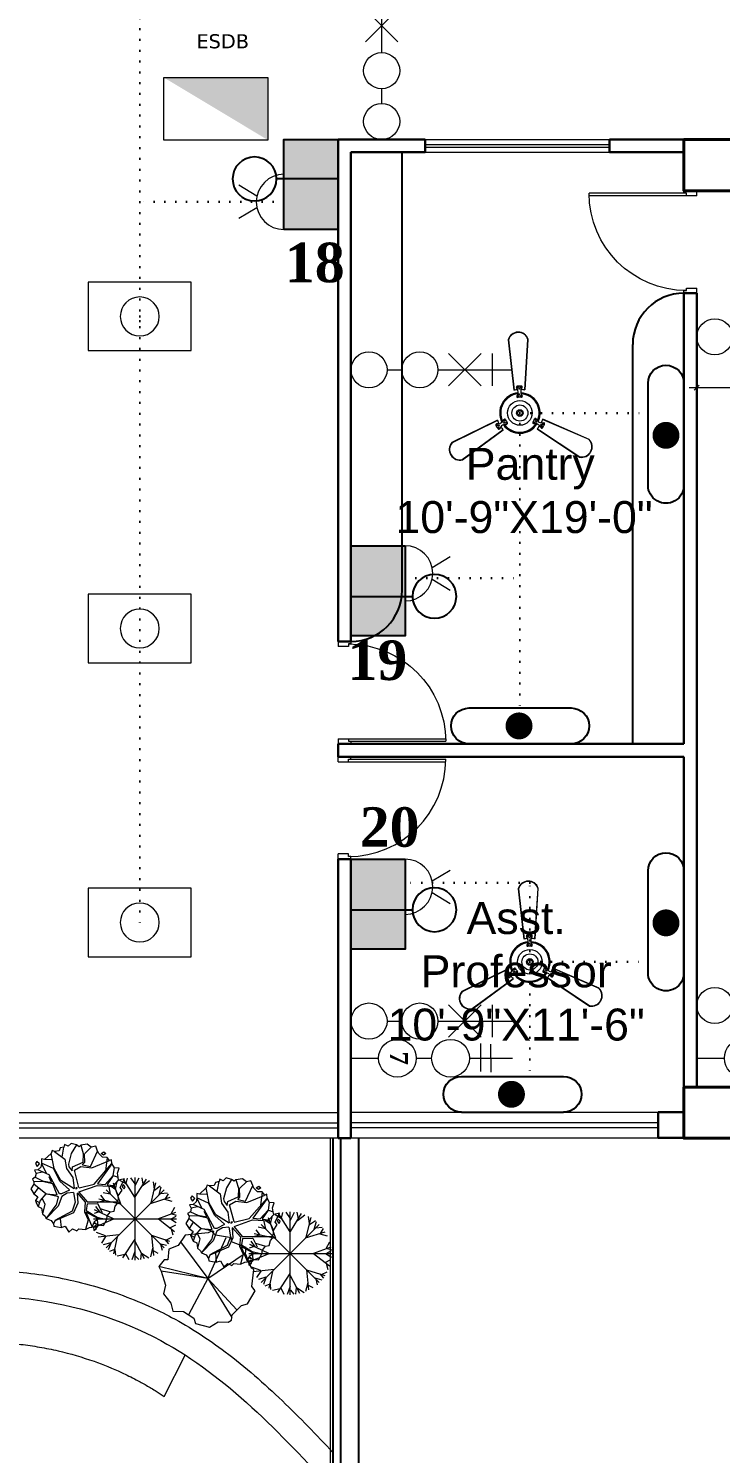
# Model space of a CAD drawing. Header units: inches. Extents: x -12 to 20935469, y -1604 to 24729220.
# Drawn here: x 20825309 to 20825579, y 24656015 to 24656572 of the extents above; entities that cross this region are included whole.
import ezdxf

# ---------------------------------------------------------------- set-up
doc = ezdxf.new("R2010")
doc.units = ezdxf.units.IN
doc.header["$LTSCALE"] = 0.03
doc.header["$MEASUREMENT"] = 0
doc.header["$PDMODE"] = 32
doc.header["$PDSIZE"] = 15
doc.linetypes.add('ACAD_ISO02W100', pattern=[15, 12, -3])
doc.linetypes.add('DOT', pattern=[0.25, 0, -0.25])
for name, color, linetype, lineweight in [('0-elect.fixture-3 fan', 200, 'Continuous', 20), ('2', 7, 'Continuous', 9), ('CL BOX', 90, 'ACAD_ISO02W100', 0), ('column', 1, 'Continuous', 40), ('Dimiention', 75, 'Continuous', 18), ('Door', 7, 'Continuous', 18), ('E-CF', 4, 'Continuous', 30), ('ILLUSTR-TREE', 74, 'Continuous', 0), ('line', 7, 'Continuous', 9), ('Main Wall', 7, 'Continuous', 30), ('TU TEXT', 251, 'Continuous', 13), ('wind.', 150, 'Continuous', 20)]:
    doc.layers.add(name, color=color, linetype=linetype, lineweight=lineweight)
for name, color, linetype in [('AC TEXT', 151, 'DOT'), ('DIM TEXT 2025', 7, 'Continuous'), ('H', 154, 'Continuous'), ('SB TEXT', 215, 'DOT'), ('TEXT', 7, 'Continuous'), ('w', 188, 'DOT')]:
    doc.layers.add(name, color=color, linetype=linetype)
doc.styles.add('2', font='swisscl.ttf')
doc.styles.add('ATTR', font='romans.shx', dxfattribs={"width": 0.8, "height": 0.7})
doc.styles.get("Standard").update_dxf_attribs({"font": 'timesbd.ttf'})
doc.dimstyles.new('Standard 8', dxfattribs={"dimtxt": 7, "dimasz": 2, "dimexe": 2, "dimexo": 2, "dimgap": 2, "dimtad": 0, "dimdec": 0, "dimzin": 3, "dimdsep": 46, "dimlunit": 4, "dimtxsty": 'Standard', "dimblk": 'OBLIQUE', "dimcen": 3, "dimdle": 3, "dimclrd": 256, "dimclre": 256, "dimclrt": 256, "dimadec": 0, "dimazin": 0, "dimtfac": 1, "dimtdec": 0, "dimtix": 1, "dimtofl": 0, "dimtmove": 0, "dimatfit": 0, "dimldrblk": 'OBLIQUE', "dimfxl": 1, "dimtolj": 1, "dimtzin": 0, "dimlwd": -1, "dimlwe": -1, "dimarcsym": 0})

# ---------------------------------------------------------------- blocks, each defined once
blk = doc.blocks.new('$D40')
at = {"layer": 'Door'}
for p, q in [((1, 4), (1, 42)), ((2, 0), (2, 41.99)), ((1, 5), (0, 5)), ((2, 0), (0, 0)), ((2, 4), (1, 4)), ((39, 4), (38, 4)), ((38, 4), (38, 0)), ((40, 0), (38, 0)), ((40, 5), (38.99, 5)), ((39, 5), (39, 4))]:
    blk.add_line(p, q, dxfattribs=at)
blk.add_arc((1, 4), 38, 0, 90, dxfattribs=at)
blk = doc.blocks.new('TREE_009')
at = {"layer": 'ILLUSTR-TREE'}
for p, q in [((-12174.2, 13910.3), (-12175.7, 13905.2)), ((-12166.7, 13906.7), (-12174.2, 13910.3)), ((-12160.5, 13912.9), (-12166.7, 13906.7)), ((-12149.3, 13909.5), (-12160.5, 13912.9)), ((-12149.3, 13909.5), (-12160.3, 13891.8)), ((-12144, 13905.9), (-12149.3, 13909.5)), ((-12140.5, 13908.8), (-12144, 13905.9)), ((-12126.8, 13911.1), (-12140.5, 13908.8)), ((-12140.5, 13908.8), (-12134.4, 13889)), ((-12118.3, 13904.7), (-12126.8, 13911.1)), ((-12108.9, 13906.7), (-12118.3, 13904.7)), ((-12105.2, 13896.8), (-12108.9, 13906.7)), ((-12222.4, 13880.3), (-12222.4, 13870.7)), ((-12216.4, 13879.1), (-12222.4, 13880.3)), ((-12202.6, 13891.8), (-12216.4, 13879.1)), ((-12199.9, 13878.4), (-12216.4, 13879.1)), ((-12200.4, 13897.9), (-12202.6, 13891.8)), ((-12196, 13860.1), (-12202.6, 13891.8)), ((-12195.5, 13896.1), (-12200.4, 13897.9)), ((-12185.9, 13897), (-12195.5, 13896.1)), ((-12195.5, 13896.1), (-12173.5, 13879.8)), ((-12183.2, 13903.2), (-12185.9, 13897)), ((-12175.7, 13905.2), (-12183.2, 13903.2)), ((-12179.5, 13884.1), (-12175.7, 13905.2)), ((-12173.5, 13879.8), (-12170.2, 13860.1)), ((-12160.3, 13891.8), (-12166.3, 13869.3)), ((-12135, 13873.5), (-12134.4, 13890.4)), ((-12133.3, 13891.1), (-12132.7, 13872.8)), ((-12132.1, 13891.3), (-12118.3, 13904.7)), ((-12120.1, 13864.3), (-12105.2, 13896.8)), ((-12117.3, 13861.5), (-12079.9, 13877)), ((-12102.7, 13891.7), (-12105.2, 13896.8)), ((-12095.1, 13883.8), (-12102.7, 13891.7)), ((-12097.9, 13891.8), (-12092.4, 13895.4)), ((-12093, 13888.3), (-12097.9, 13891.8)), ((-12085.4, 13883.4), (-12095.1, 13883.8)), ((-12088, 13891.8), (-12093, 13888.3)), ((-12092.4, 13895.4), (-12088, 13891.8)), ((-12085.4, 13883.4), (-12088.7, 13855.2)), ((-12079.9, 13877), (-12085.4, 13883.4)), ((-12075.9, 13878.5), (-12079.9, 13877)), ((-12075, 13870.7), (-12075.9, 13878.5)), ((-12230.1, 13857.3), (-12237.5, 13856.5)), ((-12237.5, 13856.5), (-12234, 13849.5)), ((-12234, 13849.5), (-12235.6, 13841.8)), ((-12232, 13875), (-12235.4, 13870.6)), ((-12235.4, 13870.6), (-12231.3, 13864.4)), ((-12220.8, 13852.3), (-12234, 13849.5)), ((-12226.5, 13869.7), (-12232, 13875)), ((-12231.3, 13864.4), (-12226.5, 13869.7)), ((-12223.7, 13862.7), (-12230.1, 13857.3)), ((-12206.5, 13846.7), (-12230.1, 13857.3)), ((-12222.4, 13870.7), (-12223.7, 13862.7)), ((-12197.7, 13860.1), (-12222.4, 13871.4)), ((-12222.4, 13870.7), (-12212.5, 13850.2)), ((-12185, 13807.2), (-12206.5, 13846.7)), ((-12184.5, 13834), (-12197.7, 13860.1)), ((-12182.3, 13835.4), (-12196, 13860.1)), ((-12170.2, 13860.1), (-12157, 13841.1)), ((-12166.3, 13869.3), (-12165.2, 13863.6)), ((-12165.2, 13863.6), (-12158.6, 13855.2)), ((-12158.6, 13855.2), (-12157.5, 13863.6)), ((-12157.5, 13863.6), (-12135.5, 13873.5)), ((-12153.7, 13856.6), (-12140.5, 13864.3)), ((-12144.3, 13820.6), (-12153.7, 13856.6)), ((-12140.5, 13864.3), (-12117.3, 13861.5)), ((-12132.7, 13872.8), (-12137.2, 13867.9)), ((-12136.6, 13867.9), (-12120.1, 13864.3)), ((-12112.4, 13827.6), (-12075, 13870.7)), ((-12075, 13870), (-12105.2, 13828.4)), ((-12070, 13861.5), (-12075, 13870.7)), ((-12072.2, 13845.3), (-12070, 13861.5)), ((-12060.1, 13860.9), (-12070, 13861.5)), ((-12063.5, 13850.3), (-12060.1, 13860.9)), ((-12062.3, 13841.8), (-12063.5, 13850.3)), ((-12238.9, 13827.6), (-12245.1, 13817.7)), ((-12245.1, 13817.7), (-12238.4, 13807.2)), ((-12235.6, 13841.8), (-12241.6, 13838)), ((-12241.6, 13838), (-12238.4, 13832.6)), ((-12238.4, 13832.6), (-12238.9, 13827.6)), ((-12213.6, 13807.2), (-12238.9, 13827.6)), ((-12221.3, 13833.3), (-12238.4, 13832.6)), ((-12229.6, 13819.9), (-12238.4, 13807.2)), ((-12235.6, 13841.8), (-12220.2, 13834.7)), ((-12198.8, 13828.4), (-12221.3, 13833.3)), ((-12220.2, 13834.7), (-12201.5, 13831.2)), ((-12202.1, 13833.3), (-12206.5, 13842.5)), ((-12201.5, 13831.2), (-12202.1, 13833.3)), ((-12190, 13805.1), (-12198.8, 13828.4)), ((-12164.1, 13815.7), (-12184.5, 13834)), ((-12154.2, 13817.8), (-12182.3, 13835.4)), ((-12157, 13841.1), (-12154.2, 13818.5)), ((-12150.4, 13819.9), (-12150.9, 13817.8)), ((-12150.9, 13817.8), (-12148.7, 13818.5)), ((-12147.6, 13820.6), (-12150.4, 13819.9)), ((-12148.7, 13818.5), (-12147.6, 13820.6)), ((-12144.3, 13811.4), (-12105.8, 13824.8)), ((-12143.8, 13819.9), (-12112.4, 13827.6)), ((-12105.8, 13824.8), (-12070.6, 13822.7)), ((-12105.2, 13828.4), (-12089.3, 13826.9)), ((-12089.3, 13826.9), (-12072.8, 13845.3)), ((-12072.8, 13845.3), (-12085.4, 13826.9)), ((-12085.4, 13826.2), (-12071.1, 13824.8)), ((-12072.2, 13845.3), (-12062.3, 13841.8)), ((-12071.1, 13824.8), (-12061.2, 13836.1)), ((-12070.6, 13822.7), (-12061.8, 13803)), ((-12061.2, 13836.1), (-12062.3, 13841.8)), ((-12049.1, 13838.8), (-12061.2, 13836.1)), ((-12058, 13820.3), (-12049.1, 13838.8)), ((-12053.9, 13815), (-12058, 13820.3)), ((-12051.8, 13826.5), (-12053.9, 13822.1)), ((-12053.9, 13822.1), (-12049.7, 13817.7)), ((-12047.7, 13822.1), (-12051.8, 13826.5)), ((-12049.7, 13817.7), (-12047.7, 13822.1)), ((-12238.4, 13807.2), (-12229.9, 13800.9)), ((-12229.9, 13800.9), (-12235.1, 13793.1)), ((-12227.4, 13788.9), (-12235.1, 13793.1)), ((-12235.1, 13793.1), (-12232.7, 13786.8)), ((-12225.7, 13793.1), (-12229.6, 13780.4)), ((-12213.6, 13807.2), (-12225.7, 13793.1)), ((-12221.3, 13797.3), (-12215.8, 13785.3)), ((-12186.7, 13800.8), (-12213.6, 13807.2)), ((-12213.1, 13807.2), (-12190, 13805.1)), ((-12191.1, 13783.2), (-12186.7, 13800.8)), ((-12180.1, 13801.6), (-12187.8, 13781.1)), ((-12180.6, 13807.2), (-12185, 13807.2)), ((-12164.1, 13815), (-12180.6, 13807.2)), ((-12168.5, 13808.6), (-12180.1, 13801.6)), ((-12155.3, 13810), (-12168.5, 13808.6)), ((-12152, 13789.6), (-12158.6, 13771.2)), ((-12146.5, 13787.4), (-12155.9, 13767.7)), ((-12155.3, 13810), (-12152, 13789.6)), ((-12148.2, 13809.3), (-12131.1, 13789.6)), ((-12148.2, 13808.6), (-12146.5, 13787.4)), ((-12144.3, 13810.7), (-12127.2, 13790.3)), ((-12131.1, 13789.6), (-12132.7, 13769.8)), ((-12127.2, 13790.3), (-12064.5, 13790.3)), ((-12064.5, 13790.3), (-12061.4, 13796.5)), ((-12063.5, 13786.8), (-12064.5, 13790.3)), ((-12061.8, 13803), (-12053.9, 13815)), ((-12061.4, 13796.5), (-12061.8, 13803)), ((-12232.7, 13786.8), (-12229.6, 13780.4)), ((-12229.6, 13780.4), (-12222.4, 13777.1)), ((-12222.4, 13777.1), (-12220.8, 13765.6)), ((-12215.8, 13785.3), (-12220.8, 13765.6)), ((-12220.8, 13765.6), (-12214.8, 13760.4)), ((-12214.8, 13760.4), (-12212.5, 13755.7)), ((-12212.5, 13755), (-12191.6, 13783.2)), ((-12187.8, 13781.1), (-12212.5, 13755.7)), ((-12158.6, 13771.2), (-12194.9, 13751.5)), ((-12155.9, 13767.7), (-12194.9, 13750.8)), ((-12132.7, 13769.8), (-12125, 13752.9)), ((-12130, 13769.8), (-12116.2, 13737.4)), ((-12129.4, 13769.1), (-12106.3, 13757.1)), ((-12126.7, 13786), (-12128.9, 13772.6)), ((-12128.9, 13772.6), (-12106.3, 13758.5)), ((-12126.7, 13786), (-12105.2, 13786.7)), ((-12106.3, 13758.5), (-12086, 13753.6)), ((-12106.3, 13757.1), (-12105.2, 13742.3)), ((-12105.2, 13786.7), (-12095.9, 13768.4)), ((-12099.7, 13776.2), (-12078.3, 13769.8)), ((-12086, 13753.6), (-12084.8, 13761.3)), ((-12084.8, 13761.3), (-12078.3, 13769.8)), ((-12078.3, 13769.8), (-12070.4, 13771)), ((-12070.4, 13771), (-12068.3, 13781.5)), ((-12068.3, 13781.5), (-12063.5, 13786.8)), ((-12212.5, 13755.7), (-12202.4, 13751.6)), ((-12202.4, 13751.6), (-12197.7, 13744.4)), ((-12194.9, 13750.8), (-12197.7, 13744.4)), ((-12197.7, 13744.4), (-12196.9, 13739.2)), ((-12196.9, 13739.2), (-12181.7, 13736.7)), ((-12183.4, 13755), (-12181.7, 13736.7)), ((-12181.7, 13736.7), (-12172.8, 13739.2)), ((-12172.8, 13739.2), (-12165.3, 13726.9)), ((-12165.3, 13726.9), (-12157.7, 13733.9)), ((-12157.7, 13733.9), (-12148.8, 13729.5)), ((-12148.8, 13729.5), (-12144.6, 13733.9)), ((-12144.6, 13733.9), (-12130.5, 13732.4)), ((-12125, 13752.9), (-12130.5, 13732.4)), ((-12130.5, 13732.4), (-12122, 13736.6)), ((-12122, 13736.6), (-12116.2, 13737.4)), ((-12116.2, 13737.4), (-12112.3, 13748)), ((-12108.3, 13740.7), (-12113.8, 13737.2)), ((-12113.8, 13737.2), (-12113.2, 13730.1)), ((-12113.2, 13730.1), (-12107.7, 13734.4)), ((-12112.3, 13748), (-12105.2, 13742.3)), ((-12107.7, 13734.4), (-12108.3, 13740.7)), ((-12105.2, 13742.3), (-12093.1, 13741)), ((-12093.1, 13741), (-12086, 13753.6))]:
    blk.add_line(p, q, dxfattribs=at)
at = {"layer": 'ILLUSTR-TREE', "style": 'ATTR', "width": 0.8, "flags": 9}
blk.add_attdef('ESTCODE', (-12147.6, 13820.6), '', height=1.05, dxfattribs=at)
blk = doc.blocks.new('TREE_007')
at = {"layer": 'ILLUSTR-TREE'}
for p, q in [((-12456, 14102.3), (-12471.4, 14111.4)), ((-12438.9, 14074.7), (-12463.7, 14114.2)), ((-12457.6, 14104.4), (-12454.9, 14116.4)), ((-12438.3, 14103.7), (-12447.7, 14117.1)), ((-12438.6, 13937.8), (-12438.6, 14117.8)), ((-12438.3, 14100.1), (-12429.5, 14117.1)), ((-12438.3, 14075.5), (-12414.1, 14114.2)), ((-12420.7, 14103), (-12423.5, 14117.1)), ((-12422.9, 14099.4), (-12407, 14111.4)), ((-12503.3, 14067), (-12512.6, 14079)), ((-12492.3, 14081.1), (-12508.2, 14084.6)), ((-12375.6, 14090.8), (-12501.6, 13964.8)), ((-12501.6, 14090.8), (-12375.6, 13964.8)), ((-12491.7, 14081.1), (-12495, 14097.3)), ((-12480.7, 14091), (-12492.8, 14099.4)), ((-12469.7, 14059.9), (-12485.7, 14105.1)), ((-12481.3, 14091.7), (-12477.4, 14109.3)), ((-12403.7, 14062.8), (-12393.2, 14105.8)), ((-12396.5, 14092.4), (-12398.7, 14107.9)), ((-12396.5, 14090.3), (-12383.9, 14099.4)), ((-12386.6, 14080.4), (-12381.7, 14097.3)), ((-12382.8, 14083.2), (-12369, 14084.6)), ((-12372.9, 14071.2), (-12366.3, 14081.8)), ((-12513.7, 14041.6), (-12523.6, 14054.3)), ((-12504.9, 14067.7), (-12521.4, 14062.8)), ((-12470.8, 14059.9), (-12517, 14070.5)), ((-12405.3, 14061.3), (-12362.4, 14074.7)), ((-12374.5, 14070.5), (-12358.6, 14066.3)), ((-12360.2, 14038.8), (-12352.5, 14052.9)), ((-12528.6, 14027.8), (-12348.6, 14027.8)), ((-12516.5, 14027.5), (-12528, 14021.1)), ((-12516.5, 14043), (-12527.5, 14039.5)), ((-12518.1, 14026.8), (-12527.5, 14033.8)), ((-12485.1, 14026.8), (-12526.9, 14009.2)), ((-12515.9, 14014.1), (-12526.9, 14017.6)), ((-12485.1, 14027.5), (-12526.4, 14047.2)), ((-12389.4, 14027.5), (-12349.8, 14042.3)), ((-12387.7, 14027.5), (-12353.1, 14000.7)), ((-12361.9, 14027.5), (-12349.2, 14019.7)), ((-12360.2, 14027.5), (-12349.2, 14033.8)), ((-12358.6, 14038.8), (-12349.2, 14036)), ((-12520.3, 14012), (-12525.3, 14005.6)), ((-12502.7, 13990.8), (-12522.5, 13997.9)), ((-12473.6, 13992.9), (-12518.7, 13988)), ((-12502.7, 13989.4), (-12511.5, 13975.3)), ((-12477.4, 13988.7), (-12485.1, 13952)), ((-12403.1, 13992.2), (-12363.5, 13979.5)), ((-12403.1, 13992.2), (-12398.7, 13948.5)), ((-12370.7, 13982.3), (-12358.6, 13988)), ((-12363, 14008.4), (-12350.3, 14014.8)), ((-12360.2, 14006.3), (-12356.9, 13992.9)), ((-12491.2, 13976), (-12507.7, 13971.1)), ((-12491.2, 13974.6), (-12496.7, 13960.5)), ((-12482.9, 13961.2), (-12493.9, 13957)), ((-12482.4, 13961.2), (-12481.3, 13949.2)), ((-12439.4, 13983.8), (-12465.9, 13942.9)), ((-12438.9, 13957), (-12445.5, 13938.6)), ((-12438.9, 13979.5), (-12418.5, 13941.4)), ((-12400.4, 13964), (-12405.3, 13945)), ((-12399.3, 13959.1), (-12389.4, 13953.4)), ((-12385.5, 13974.6), (-12370.1, 13970.4)), ((-12383.3, 13972.5), (-12380, 13959.8)), ((-12374, 13983.1), (-12366.3, 13973.9)), ((-12460.4, 13950.6), (-12477.4, 13947.1)), ((-12459.3, 13952.7), (-12452.1, 13939.3)), ((-12438.3, 13947.8), (-12430.6, 13939.3)), ((-12425.7, 13953.4), (-12426.8, 13939.3)), ((-12424.6, 13953.4), (-12408.6, 13942.9))]:
    blk.add_line(p, q, dxfattribs=at)
at = {"layer": 'ILLUSTR-TREE', "style": 'ATTR', "width": 0.8, "flags": 9}
blk.add_attdef('ESTCODE', (-12438.6, 14027.8), '', height=1.05, dxfattribs=at)
blk = doc.blocks.new('TREE_018')
at = {"layer": 'ILLUSTR-TREE'}
for p, q in [((-11053.7, 14115.6), (-11060.6, 14112.1)), ((-11046.1, 14107.7), (-11053.7, 14115.6)), ((-11119.7, 14087.4), (-11138.3, 14080.3)), ((-11106, 14107.7), (-11119.7, 14087.4)), ((-11115.1, 14094.2), (-11061.1, 14022.2)), ((-11060.6, 14112.1), (-11106, 14107.7)), ((-11061.1, 14022.2), (-11025.1, 14103.2)), ((-11014.5, 14102.4), (-11046.1, 14107.7)), ((-11014.5, 14094.4), (-11014.5, 14102.4)), ((-10985.6, 14083), (-11014.5, 14094.4)), ((-11147.2, 14059.2), (-11157.5, 14046)), ((-11140.4, 14059.2), (-11147.2, 14059.2)), ((-11138.3, 14080.3), (-11140.4, 14059.2)), ((-11061.1, 14022.2), (-10987.7, 14072.4)), ((-10987, 14070.6), (-10985.6, 14083)), ((-10975.3, 14042.4), (-10987, 14070.6)), ((-11061.1, 14022.2), (-11157.5, 14046)), ((-11157.5, 14046), (-11153.4, 14036.3)), ((-11061.1, 14022.2), (-11153.4, 14036.3)), ((-11153.4, 14036.3), (-11144.5, 14008.9)), ((-10970.5, 14039.8), (-10975.3, 14042.4)), ((-10974.6, 14006.3), (-10970.5, 14039.8)), ((-11144.5, 14008.9), (-11148.6, 13992.2)), ((-11061.1, 14022.2), (-11099.1, 13950.3)), ((-11061.1, 14022.2), (-11003.8, 13960)), ((-11061.1, 14022.2), (-11013.8, 13945.4)), ((-10967.7, 13997.5), (-10974.6, 14006.3)), ((-11148.6, 13992.2), (-11134.2, 13973.7)), ((-11134.2, 13973.7), (-11130, 13957.8)), ((-10982.9, 13971.9), (-10967.7, 13997.5)), ((-11130, 13957.8), (-11109.4, 13956.9)), ((-11109.4, 13956.9), (-11088.8, 13943.7)), ((-11014.5, 13940.2), (-11013.1, 13950.7)), ((-11013.1, 13950.7), (-10994.6, 13969.2)), ((-10994.6, 13969.2), (-10982.9, 13971.9)), ((-11088.8, 13943.7), (-11085.3, 13933.1)), ((-11085.3, 13933.1), (-11057.8, 13926)), ((-11057.8, 13926), (-11040.6, 13936.6)), ((-11040.6, 13936.6), (-11021.4, 13935.7)), ((-11021.4, 13935.7), (-11014.5, 13940.2))]:
    blk.add_line(p, q, dxfattribs=at)
at = {"layer": 'ILLUSTR-TREE', "style": 'ATTR', "width": 0.8, "flags": 9}
blk.add_attdef('ESTCODE', (-11061.1, 14022.2), '', height=1.05, dxfattribs=at)
blk = doc.blocks.new('E-CF')
at = {"layer": '0-elect.fixture-3 fan', "color": 230, "linetype": 'ByBlock', "lineweight": 13, "ltscale": 5}
for p, q in [((-1.45, 6.53), (-2.38, 20.87)), ((-1.35, 6.55), (-2.29, 20.85)), ((3.24, 20.73), (1.65, 6.48)), ((3.34, 20.73), (1.74, 6.45)), ((-19.63, -7.46), (-6.46, -1.71)), ((-19.57, -7.54), (-6.43, -1.8)), ((6.34, -2.1), (19.2, -8.44)), ((6.37, -2.01), (19.25, -8.36)), ((-4.99, -4.44), (-16.92, -12.4)), ((-4.93, -4.51), (-16.88, -12.49)), ((16.28, -13.26), (4.71, -4.73)), ((16.32, -13.17), (4.78, -4.66))]:
    blk.add_line(p, q, dxfattribs=at)
at = {"layer": '0-elect.fixture-3 fan', "color": 232, "linetype": 'ByBlock', "lineweight": 13, "ltscale": 5}
for p, q in [((-0.35, 5.43), (-0.66, 4.81)), ((-0.33, 6.68), (-0.62, 7.28)), ((-0.35, 4.97), (-0.22, 4.72)), ((-0.29, 7.46), (-0.15, 7.2)), ((-0.02, 6.87), (0.23, 7.01)), ((0.04, 5.2), (0.29, 5.33)), ((0.42, 4.9), (0.56, 4.65)), ((0.48, 7.43), (0.62, 7.18)), ((0.6, 5.41), (0.87, 4.78)), ((0.63, 6.66), (0.96, 7.25)), ((-6.08, -2.77), (-6.75, -2.79)), ((-6.68, -3.29), (-6.53, -3.05)), ((-6.31, -3.97), (-6.16, -3.73)), ((-5.94, -3.44), (-6.18, -3.29)), ((-5.62, -3.61), (-6, -4.17)), ((-4.99, -2.18), (-4.57, -1.62)), ((-4.52, -2.55), (-4.76, -2.41)), ((-4.53, -3.01), (-3.84, -2.97)), ((-4.46, -2.08), (-4.31, -1.83)), ((-4.13, -2.78), (-3.98, -2.54)), ((4.38, -3.22), (3.69, -3.14)), ((4.03, -2.81), (3.74, -2.8)), ((4.47, -2.17), (4.18, -2.17)), ((4.47, -2.63), (4.47, -2.91)), ((4.87, -2.41), (4.49, -1.83)), ((5.44, -3.87), (5.79, -4.45)), ((5.94, -3.05), (6.61, -3.1)), ((5.95, -3.42), (5.94, -3.7)), ((6.6, -3.47), (6.31, -3.46)), ((6.19, -4.13), (5.9, -4.12))]:
    blk.add_line(p, q, dxfattribs=at)
at = {"layer": '0-elect.fixture-3 fan', "color": 5, "lineweight": 13}
blk.add_line((0, 0), (0, 0), dxfattribs=at)
at = {"layer": '0-elect.fixture-3 fan', "color": 230, "linetype": 'ByBlock', "lineweight": 13, "ltscale": 5, "extrusion": (0, 0, -1)}
for centre, major_axis, start_param, end_param in [((0.46, 19.91), (-2.12, 2.12), 5.823867, 8.359631), ((0.46, 19.91), (-2.05, 2.05), 5.830329, 8.353169), ((0, 0), (-4.05, 4.05), 5.068563, 7.021343), ((0, 0), (-3.85, 3.85), 5.085186, 7.003917), ((0, 0), (4.72, 4.72), -1.003222, -0.833722), ((0, 0), (-4.05, 4.05), 0.879773, 2.832553), ((0, 0), (-3.85, 3.85), 0.896396, 2.815126), ((0, 0), (4.72, 4.72), -0.690743, -0.521244), ((0, 0), (-4.72, 4.72), 5.068843, 5.238343), ((0, 0), (4.72, 4.72), 3.185569, 3.355068), ((0, 0), (4.05, 4.05), 1.403372, 3.356151), ((0, 0), (-3.85, 3.85), 2.990791, 4.909522), ((0, 0), (4.72, 4.72), 1.403652, 1.573151), ((0, 0), (-4.72, 4.72), 2.66197, 2.831469), ((-17.47, -9.55), (-2.12, 2.12), 3.729471, 6.265236), ((-17.47, -9.55), (-2.05, 2.05), 3.735934, 6.258773), ((17, -10.35), (-2.12, 2.12), 1.635076, 4.170841), ((17, -10.35), (2.05, 2.05), 0.070743, 2.593582)]:
    blk.add_ellipse(centre, major_axis=major_axis, ratio=1, start_param=start_param, end_param=end_param, dxfattribs=at)
at = {"layer": '0-elect.fixture-3 fan', "color": 232, "linetype": 'ByBlock', "lineweight": 13, "ltscale": 5, "extrusion": (0, 0, -1)}
for centre, major_axis, start_param, end_param in [((-0.44, 4.71), (0.169, 0.169), 2.26283, 4.381754), ((-0.41, 7.39), (-0.169, 0.169), 5.038692, 7.013305), ((-0.28, 4.84), (0.101, 0.101), 3.926991, 10.210176), ((0, 0), (5.4, 5.4), -0.840677, -0.683789), ((0, 0), (3.17, 3.17), -0.878763, -0.645703), ((-0.22, 7.33), (0.101, 0.101), 3.926991, 10.210176), ((-2.18, 6.1), (-1.37, 1.37), 2.052913, 2.705807), ((0.11, 6.94), (0.101, 0.101), 3.926991, 10.210176), ((0.17, 5.27), (0.101, 0.101), 3.926991, 10.210176), ((0.49, 4.78), (0.101, 0.101), 3.926991, 10.210176), ((0.55, 7.31), (0.101, 0.101), 3.926991, 10.210176), ((2.58, 5.99), (1.46, 1.46), 3.643048, 4.257264), ((0.66, 4.68), (0.169, 0.169), 0.376965, 2.49589), ((0.75, 7.36), (-0.169, 0.169), 0.887007, 2.86162), ((-6.75, -3.02), (0.169, 0.169), 3.505001, 5.479614), ((0, 0), (-5.4, 5.4), 4.91891, 5.075797), ((-6.6, -3.17), (0.101, 0.101), 3.926991, 10.210176), ((-6.24, -3.85), (0.101, 0.101), 3.926991, 10.210176), ((-6.06, -3.36), (0.101, 0.101), 3.926991, 10.210176), ((-6.47, -0.75), (1.46, 1.46), 1.548653, 2.162869), ((-4.19, -4.93), (-1.37, 1.37), 6.241703, 6.894597), ((-4.64, -2.48), (-0.101, 0.101), 5.497787, 11.780972), ((-4.38, -1.76), (-0.169, 0.169), 6.136552, 8.255476), ((-4.38, -1.96), (-0.101, 0.101), 5.497787, 11.780972), ((-4.05, -2.66), (0.101, 0.101), 3.926991, 10.210176), ((0, 0), (-3.17, 3.17), 4.880824, 5.113884), ((-3.86, -2.73), (0.169, 0.169), 0.168435, 2.287359), ((3.72, -2.9), (0.169, 0.169), 2.471361, 4.590285), ((0, 0), (-3.17, 3.17), 2.786429, 3.019489), ((3.89, -2.81), (0.101, 0.101), 3.926991, 10.210176), ((4.29, -1.97), (-0.169, 0.169), 5.928021, 8.046946), ((4.33, -2.17), (0.101, 0.101), 3.926991, 10.210176), ((4.47, -2.77), (0.101, 0.101), 3.926991, 10.210176), ((3.89, -5.22), (-1.46, 1.46), 1.025054, 1.63927), ((6.36, -1.16), (1.37, 1.37), 2.576511, 3.229406), ((5.95, -3.56), (-0.101, 0.101), 5.497787, 11.780972), ((6.05, -4.13), (0.101, 0.101), 3.926991, 10.210176), ((0, 0), (-5.4, 5.4), 2.824515, 2.981402), ((6.45, -3.47), (-0.101, 0.101), 5.497787, 11.780972), ((6.6, -3.33), (-0.169, 0.169), 0.849902, 2.824515), ((-6.19, -4.04), (0.169, 0.169), 1.373501, 3.348114), ((6, -4.32), (-0.169, 0.169), 2.981402, 4.956015)]:
    blk.add_ellipse(centre, major_axis=major_axis, ratio=1, start_param=start_param, end_param=end_param, dxfattribs=at)
at = {"layer": '0-elect.fixture-3 fan', "linetype": 'ByBlock', "lineweight": 13, "ltscale": 5, "extrusion": (0, 0, -1)}
blk.add_ellipse((0.01, 0.03), major_axis=(-2.47, 2.47), ratio=1, start_param=5.497787, end_param=11.780972, dxfattribs=at)
at = {"layer": '0-elect.fixture-3 fan', "color": 200, "linetype": 'ByBlock', "lineweight": 13, "ltscale": 5, "extrusion": (0, 0, -1)}
blk.add_ellipse((0, 0), major_axis=(-1.61, 1.61), ratio=1, start_param=5.497787, end_param=11.780972, dxfattribs=at)
at = {"layer": '0-elect.fixture-3 fan', "color": 190, "linetype": 'ByBlock', "lineweight": 13, "ltscale": 5, "extrusion": (0, 0, -1)}
for major_axis, start_param, end_param in [((0.666, 0.666), 3.926991, 10.210176), ((-0.461, 0.461), 5.497787, 11.780972)]:
    blk.add_ellipse((0, 0), major_axis=major_axis, ratio=1, start_param=start_param, end_param=end_param, dxfattribs=at)
blk = doc.blocks.new('FDDF')
at = {"layer": 'line', "color": 6, "linetype": 'Continuous', "lineweight": 25, "ltscale": 50}
for p, q in [((7351582.6, 3307777.3), (7351582.6, 3307351.8)), ((7351732.3, 3307777.3), (7351732.3, 3307351.8))]:
    blk.add_line(p, q, dxfattribs=at)
at = {"layer": 'line', "color": 6, "linetype": 'Continuous', "lineweight": 40, "ltscale": 50, "const_width": 56.1}
blk.add_lwpolyline([(7351657.4, 3307596.9, 1), (7351657.4, 3307540.8, 1)], format="xyb", close=True, dxfattribs=at)
at = {"layer": 'line', "color": 6, "linetype": 'Continuous', "lineweight": 25, "ltscale": 50}
for centre, start, end in [((7351657.4, 3307777.3), 0, 180), ((7351657.4, 3307351.8), 180, 0)]:
    blk.add_arc(centre, 74.8, start, end, dxfattribs=at)
blk = doc.blocks.new('_Oblique')
at = {"color": 0, "linetype": 'ByBlock', "lineweight": -2}
blk.add_line((-0.5, -0.5), (0.5, 0.5), dxfattribs=at)
blk = doc.blocks.new('*D70')
at = {"layer": 'Defpoints', "color": 0, "transparency": 16777216}
for p in [(20825569.37, 24656451.21), (20825641.53, 24656451.21), (20825569.37, 24656431.36)]:
    blk.add_point(p, dxfattribs=at)
at = {"layer": 'DIM TEXT 2025', "lineweight": 0, "transparency": 16777216}
for p, q in [((20825569.37, 24656451.21), (20825569.37, 24656429.36)), ((20825641.53, 24656451.21), (20825641.53, 24656429.36)), ((20825566.37, 24656431.36), (20825588.36, 24656431.36)), ((20825644.53, 24656431.36), (20825622.54, 24656431.36))]:
    blk.add_line(p, q, dxfattribs=at)
at = {"layer": 'DIM TEXT 2025', "lineweight": 0, "transparency": 16777216, "xscale": 2, "yscale": 2, "zscale": 2, "rotation": 180}
blk.add_blockref('_Oblique', (20825569.37, 24656431.36), dxfattribs=at)
at = {"layer": 'DIM TEXT 2025', "lineweight": 0, "transparency": 16777216, "xscale": 2, "yscale": 2, "zscale": 2}
blk.add_blockref('_Oblique', (20825641.53, 24656431.36), dxfattribs=at)
at = {"layer": 'DIM TEXT 2025', "lineweight": 0, "transparency": 16777216, "insert": (20825605.45, 24656431.36), "char_height": 10, "attachment_point": 5}
blk.add_mtext('\\A1;6\'-0"', dxfattribs=at)
blk = doc.blocks.new('bulb')
at = {"layer": 'line', "color": 4, "lineweight": 25, "ltscale": 50}
for p, q in [((20823168.7, 24658803.9), (20823168.7, 24658777.61)), ((20823168.7, 24658790.76), (20823209.88, 24658790.76))]:
    blk.add_line(p, q, dxfattribs=at)
blk.add_circle((20823224.56, 24658790.76), 14.68, dxfattribs=at)
blk = doc.blocks.new('fgftrfteter')
at = {"layer": 'Dimiention', "color": 4, "ltscale": 50}
for p, q in [((4580895, 2288123), (4580808, 2288269)), ((4580989, 2288123), (4581076, 2288269)), ((4580720, 2287906), (4581164, 2287906))]:
    blk.add_line(p, q, dxfattribs=at)
blk.add_arc((4580942, 2287906), 222, 0, 180, dxfattribs=at)
blk = doc.blocks.new('2PIN')
at = {"layer": 'H', "true_color": 0x000000, "transparency": 33554567}
h = blk.add_hatch(color=18, dxfattribs=at)
h.dxf.hatch_style = 1
h.paths.add_polyline_path([(20823026.99, 24658981.16), (20822972.29, 24658981.16), (20822972.29, 24658948.3), (20823026.99, 24658948.3)])
blk.add_lwpolyline([(20822972.29, 24658981.16), (20823026.99, 24658981.16), (20823026.99, 24658948.3), (20822972.29, 24658948.3)], close=True)
at = {"layer": '2', "color": 6, "lineweight": 25, "transparency": 33554648, "xscale": 0.07559514081214198, "yscale": 0.07559514081214198, "zscale": 0.07559514081214198}
blk.add_blockref('fgftrfteter', (20476692.14, 24486026.62), dxfattribs=at)
blk = doc.blocks.new('GGGFGFG')
at = {"layer": 'line', "color": 4, "ltscale": 50}
for p, q in [((7356688.2, 3293208.1), (7357003, 3293208.1)), ((7356688.2, 3292998.4), (7356688.2, 3293208.1)), ((7357003, 3293208.1), (7357003, 3292998.4)), ((7357003, 3292998.4), (7356688.2, 3292998.4))]:
    blk.add_line(p, q, dxfattribs=at)
blk.add_circle((7356845.6, 3293103.2), 59.6, dxfattribs=at)
blk = doc.blocks.new('gy')
at = {"layer": 'Dimiention', "color": 18, "ltscale": 50, "true_color": 0x000000}
for p, q in [((3543686.26, 5183217.13), (3543686.26, 5183211.14)), ((3543688.4, 5183217.13), (3543694.39, 5183211.14)), ((3543694.39, 5183217.13), (3543688.4, 5183211.14)), ((3543696.38, 5183214.14), (3543682.58, 5183214.14)), ((3543705.77, 5183214.14), (3543703.06, 5183214.14))]:
    blk.add_line(p, q, dxfattribs=at)
for centre in [(3543699.72, 5183214.14), (3543709.11, 5183214.14)]:
    blk.add_circle(centre, 3.34, dxfattribs=at)
blk = doc.blocks.new('rfgrtrtgrtgr')
at = {"layer": 'Dimiention', "ltscale": 50}
for p, q in [((11249437.2, 1692057.9), (11249437.5, 1691968.7)), ((11249469.8, 1692055.5), (11249470, 1691966.3)), ((11249506, 1692013.3), (11249368.7, 1692013.3)), ((11249675.2, 1692013.3), (11249626.5, 1692013.3)), ((11249883.8, 1692013.3), (11249795.7, 1692013.3))]:
    blk.add_line(p, q, dxfattribs=at)
for centre in [(11249566.2, 1692013.3), (11249735.5, 1692013.3)]:
    blk.add_circle(centre, 60.2, dxfattribs=at)
blk = doc.blocks.new('U7TYT')
at = {"layer": 'Dimiention', "ltscale": 50, "transparency": 33554590}
h = blk.add_hatch(color=253, dxfattribs=at)
h.dxf.hatch_style = 1
h.paths.add_polyline_path([(7347319.5, 3290479.6), (7346977, 3290273.9), (7347319.5, 3290273.9)])
at = {"layer": 'Dimiention', "color": 4, "ltscale": 50}
blk.add_lwpolyline([(7347319.5, 3290273.9), (7347319.5, 3290479.6), (7346977, 3290479.6), (7346977, 3290273.9)], close=True, dxfattribs=at)

msp = doc.modelspace()

# ---------------------------------------------------------------- linework, layer by layer
for p, q in [((20825454.37, 24656352.23), (20825454.37, 24656523.23)), ((20825564.37, 24656468.23), (20825564.37, 24656468.23)), ((20825544.37, 24656292.23), (20825544.37, 24656448.23)), ((20825434.37, 24656332.23), (20825434.37, 24656332.23)), ((20825427.34, 24656138.23), (20825427.34, 24655907.75)), ((20825430.34, 24656138.23), (20825430.34, 24655904.75)), ((20825437.34, 24656138.23), (20825437.34, 24655897.75)), ((20825437.34, 24656138.23), (20825437.34, 24655897.75))]:
    msp.add_line(p, q)
at = {"lineweight": 9}
msp.add_line((20825361.47, 24656037.43), (20825369.68, 24656053.57), dxfattribs=at)
for centre, start, end in [((20825564.37, 24656448.23), 90, 180), ((20825434.37, 24656352.23), 270, 0)]:
    msp.add_arc(centre, 20, start, end)
for points, knots in [([(20825139.37, 24656508.23), (20825119.8, 24656481.46), (20825087.74, 24656437.62), (20825021.06, 24656392.3), (20825019.51, 24656297.31), (20825063.73, 24656230.32), (20825105.44, 24656179.18), (20825090.14, 24656124.07), (20825077.4, 24656083.25), (20825117.46, 24656033.85), (20825162.36, 24656043.49), (20825224.52, 24656070.06), (20825296.72, 24656082.59), (20825373.55, 24656058.64), (20825406.71, 24656023.05), (20825427.34, 24656000.9)], [0, 0, 0, 0, 75.891033, 124.319994, 247.72063, 297.545911, 371.518985, 427.850137, 457.287964, 500.98856, 579.149679, 641.264129, 732.991685, 786.998884, 875.950909, 875.950909, 875.950909, 875.950909]), ([(20825139.4, 24656491.35), (20825134.48, 24656484.66), (20825129.54, 24656478.02), (20825116.86, 24656461.51), (20825109.08, 24656451.87), (20825098.81, 24656440.47), (20825096.47, 24656437.96), (20825092.07, 24656433.44), (20825090.02, 24656431.4), (20825086.97, 24656428.5), (20825085.99, 24656427.57), (20825084.03, 24656425.78), (20825083.05, 24656424.9), (20825080.15, 24656422.32), (20825078.23, 24656420.67), (20825072.79, 24656416.02), (20825069.37, 24656413.16), (20825063.01, 24656407.55), (20825060.07, 24656404.8), (20825056.12, 24656400.62), (20825054.89, 24656399.22), (20825053.01, 24656396.92), (20825052.32, 24656396.03), (20825050.98, 24656394.19), (20825050.33, 24656393.25), (20825048.44, 24656390.36), (20825047.26, 24656388.35), (20825043.49, 24656381.18), (20825041.3, 24656375.62), (20825037.87, 24656363.81), (20825036.64, 24656357.56), (20825035.13, 24656344.67), (20825034.85, 24656338.04), (20825035.22, 24656324.72), (20825035.87, 24656318.03), (20825037.58, 24656307.62), (20825038.36, 24656303.82), (20825040.13, 24656296.67), (20825041.1, 24656293.32), (20825042.9, 24656287.88), (20825043.68, 24656285.74), (20825046.15, 24656279.46), (20825048, 24656275.44), (20825052.08, 24656267.56), (20825054.31, 24656263.71), (20825059.37, 24656255.59), (20825062.25, 24656251.34), (20825066.96, 24656244.68), (20825068.67, 24656242.31), (20825072.19, 24656237.5), (20825073.99, 24656235.06), (20825079.52, 24656227.51), (20825083.29, 24656222.29), (20825090.45, 24656211.47), (20825093.84, 24656205.88), (20825098.98, 24656195.64), (20825100.92, 24656191.11), (20825103.23, 24656184.14), (20825103.9, 24656181.83), (20825104.85, 24656177.8), (20825105.19, 24656176.11), (20825105.68, 24656173.1), (20825105.86, 24656171.8), (20825106.14, 24656169.2), (20825106.24, 24656167.91), (20825106.46, 24656164.02), (20825106.48, 24656161.43), (20825106.21, 24656153.47), (20825105.56, 24656148.14), (20825103.7, 24656137.64), (20825102.5, 24656132.48), (20825100.43, 24656124.65), (20825099.66, 24656121.91), (20825098.48, 24656117.84), (20825098.08, 24656116.48), (20825097.27, 24656113.77), (20825096.87, 24656112.41), (20825096.08, 24656109.77), (20825095.7, 24656108.48), (20825094.65, 24656104.79), (20825094.05, 24656102.47), (20825093.16, 24656098.11), (20825092.88, 24656096.06), (20825092.73, 24656093.23), (20825092.73, 24656092.35), (20825092.81, 24656090.68), (20825092.88, 24656089.88), (20825093.22, 24656087.6), (20825093.61, 24656086.02), (20825094.75, 24656082.73), (20825095.48, 24656081.03), (20825097.26, 24656077.6), (20825098.3, 24656075.87), (20825101.25, 24656071.54), (20825103.33, 24656068.97), (20825107.77, 24656064.25), (20825110.12, 24656062.09), (20825113.66, 24656059.27), (20825114.87, 24656058.39), (20825117.24, 24656056.81), (20825118.41, 24656056.11), (20825121.88, 24656054.22), (20825124.14, 24656053.27), (20825128.59, 24656051.87), (20825130.79, 24656051.42), (20825135.26, 24656050.9), (20825137.53, 24656050.84), (20825142.2, 24656051.07), (20825144.61, 24656051.37), (20825149.58, 24656052.27), (20825152.14, 24656052.87), (20825157.41, 24656054.33), (20825160.12, 24656055.18), (20825164.43, 24656056.61), (20825165.96, 24656057.13), (20825169.05, 24656058.22), (20825170.61, 24656058.78), (20825175.34, 24656060.49), (20825178.55, 24656061.69), (20825190.37, 24656066.13), (20825199.38, 24656069.55), (20825211.67, 24656073.62), (20825214.38, 24656074.49), (20825219.88, 24656076.16), (20825222.68, 24656076.96), (20825231.18, 24656079.28), (20825237, 24656080.68), (20825254.81, 24656084.33), (20825267.15, 24656086.01), (20825285.13, 24656086.79), (20825290.63, 24656086.8), (20825300.06, 24656086.39), (20825303.99, 24656086.1), (20825312.02, 24656085.19), (20825316.11, 24656084.57), (20825324.24, 24656083.02), (20825328.27, 24656082.09), (20825340.22, 24656078.84), (20825348, 24656076.06), (20825358.5, 24656071.32), (20825361.48, 24656069.85), (20825368.09, 24656066.31), (20825371.68, 24656064.18), (20825378.64, 24656059.68), (20825382.02, 24656057.31), (20825393.19, 24656048.92), (20825400.56, 24656042.43), (20825414.42, 24656029.14), (20825420.94, 24656022.35), (20825427.34, 24656015.55)], [10.368727, 10.368727, 10.368727, 10.368727, 29.358269, 29.358269, 58.716538, 58.716538, 67.310175, 67.310175, 74.734432, 74.734432, 78.265395, 78.265395, 81.796359, 81.796359, 88.858286, 88.858286, 102.308176, 102.308176, 115.758067, 115.758067, 122.383944, 122.383944, 126.480238, 126.480238, 130.576532, 130.576532, 138.769119, 138.769119, 158.54932, 158.54932, 178.32952, 178.32952, 198.109721, 198.109721, 217.889922, 217.889922, 229.530459, 229.530459, 240.194525, 240.194525, 247.339527, 247.339527, 261.629533, 261.629533, 275.919538, 275.919538, 291.909953, 291.909953, 300.681127, 300.681127, 309.452301, 309.452301, 327.512812, 327.512812, 345.573323, 345.573323, 359.101386, 359.101386, 365.632441, 365.632441, 370.283663, 370.283663, 373.785157, 373.785157, 377.28665, 377.28665, 384.289638, 384.289638, 398.944414, 398.944414, 413.59919, 413.59919, 421.628616, 421.628616, 425.715041, 425.715041, 429.834715, 429.834715, 433.954388, 433.954388, 441.954237, 441.954237, 449.954086, 449.954086, 453.703009, 453.703009, 457.275724, 457.275724, 464.057045, 464.057045, 470.838367, 470.838367, 477.619688, 477.619688, 488.14085, 488.14085, 498.662012, 498.662012, 504.233316, 504.233316, 509.80462, 509.80462, 521.092662, 521.092662, 532.380703, 532.380703, 543.668745, 543.668745, 554.956786, 554.956786, 566.244827, 566.244827, 577.532869, 577.532869, 583.663299, 583.663299, 589.793729, 589.793729, 602.05459, 602.05459, 634.040824, 634.040824, 642.873949, 642.873949, 651.707073, 651.707073, 669.373322, 669.373322, 704.70582, 704.70582, 720.137626, 720.137626, 731.120155, 731.120155, 742.625512, 742.625512, 754.130868, 754.130868, 777.141581, 777.141581, 786.43109, 786.43109, 798.221524, 798.221524, 810.011958, 810.011958, 838.230583, 838.230583, 865.488921, 865.488921, 865.488921, 865.488921]), ([(20825183.65, 24656033.73), (20825186.72, 24656034.85), (20825189.77, 24656035.99), (20825200.22, 24656039.92), (20825207.63, 24656042.71), (20825217.79, 24656046.16), (20825220.38, 24656047.01), (20825225.37, 24656048.57), (20825227.77, 24656049.29), (20825232.63, 24656050.66), (20825235.09, 24656051.32), (20825242.52, 24656053.2), (20825247.57, 24656054.32), (20825261.45, 24656056.91), (20825270.38, 24656058.04), (20825288.14, 24656058.96), (20825296.97, 24656058.76), (20825308, 24656057.45), (20825310.43, 24656057.09), (20825315.27, 24656056.25), (20825317.68, 24656055.76), (20825324.84, 24656054.1), (20825329.54, 24656052.73), (20825337.78, 24656049.82), (20825341.36, 24656048.37), (20825346.78, 24656045.86), (20825348.69, 24656044.92), (20825351.9, 24656043.23), (20825353.21, 24656042.5), (20825355.82, 24656041), (20825357.11, 24656040.22), (20825359.43, 24656038.77), (20825360.45, 24656038.1), (20825361.47, 24656037.43)], [592.149418, 592.149418, 592.149418, 592.149418, 603.502584, 603.502584, 630.908137, 630.908137, 640.212851, 640.212851, 648.638129, 648.638129, 657.063407, 657.063407, 673.913963, 673.913963, 702.954715, 702.954715, 731.995467, 731.995467, 740.256391, 740.256391, 748.517315, 748.517315, 765.039163, 765.039163, 778.262367, 778.262367, 785.638159, 785.638159, 790.866791, 790.866791, 796.095423, 796.095423, 800.281205, 800.281205, 800.281205, 800.281205])]:
    msp.add_open_spline(points, degree=3, knots=knots, dxfattribs=at)
at = {"layer": 'column', "lineweight": 40, "ltscale": 20}
for points in [[(20825564.37, 24656528.23), (20825564.37, 24656508.23), (20825594.37, 24656508.23), (20825594.37, 24656528.23)], [(20825564.37, 24656158.23), (20825564.37, 24656138.23), (20825594.37, 24656138.23), (20825594.37, 24656158.23)]]:
    msp.add_lwpolyline(points, close=True, dxfattribs=at)
at = {"layer": 'Main Wall', "lineweight": 30}
for p, q in [((20825429.37, 24656528.23), (20825463.37, 24656528.23)), ((20825429.37, 24656332.23), (20825429.37, 24656528.23)), ((20825463.37, 24656523.23), (20825463.37, 24656528.23)), ((20825535.37, 24656528.23), (20825564.37, 24656528.23)), ((20825535.37, 24656523.23), (20825535.37, 24656528.23)), ((20825434.37, 24656523.23), (20825463.37, 24656523.23)), ((20825434.37, 24656332.23), (20825434.37, 24656523.23)), ((20825535.37, 24656523.23), (20825564.37, 24656523.23)), ((20825564.37, 24656292.23), (20825564.37, 24656468.23)), ((20825569.37, 24656468.23), (20825564.37, 24656468.23)), ((20825569.37, 24656158.23), (20825569.37, 24656468.23)), ((20825429.37, 24656332.23), (20825434.37, 24656332.23)), ((20825429.37, 24656292.23), (20825564.37, 24656292.23)), ((20825429.37, 24656292.23), (20825429.37, 24656287.23)), ((20825429.37, 24656287.23), (20825564.37, 24656287.23)), ((20825564.37, 24656158.23), (20825564.37, 24656287.23)), ((20825429.37, 24656247.23), (20825434.37, 24656247.23)), ((20825429.37, 24656247.23), (20825429.37, 24656138.23)), ((20825434.37, 24656247.23), (20825434.37, 24656138.23)), ((20825434.37, 24656138.23), (20825429.37, 24656138.23))]:
    msp.add_line(p, q, dxfattribs=at)
msp.add_lwpolyline([(20825564.35, 24656138.37), (20825554.35, 24656138.37), (20825554.35, 24656148.37), (20825564.35, 24656148.37)], dxfattribs=at)
at = {"layer": 'w', "linetype": 'DOT', "lineweight": 30, "ltscale": 550, "transparency": 33554661}
for p, q in [((20825351.95, 24656457.28), (20825351.95, 24656600.22)), ((20825408.24, 24656503.84), (20825351.95, 24656503.84)), ((20825351.95, 24656459.15), (20825351.95, 24656222.47)), ((20825500.34, 24656421.42), (20825550.35, 24656421.42)), ((20825500.34, 24656421.42), (20825500.34, 24656306.24)), ((20825455.51, 24656357), (20825500.34, 24656357)), ((20825504.25, 24656238), (20825455.5, 24656237.97)), ((20825504.25, 24656207.06), (20825504.25, 24656238)), ((20825504.25, 24656207.06), (20825504.25, 24656162.39)), ((20825504.25, 24656207.06), (20825550.35, 24656207.06))]:
    msp.add_line(p, q, dxfattribs=at)
at = {"layer": 'wind.', "lineweight": 5}
for p, q in [((20825463.37, 24656528.23), (20825535.37, 24656528.23)), ((20825463.37, 24656526.23), (20825535.37, 24656526.23)), ((20825463.37, 24656525.23), (20825535.37, 24656525.23)), ((20825463.37, 24656523.23), (20825535.37, 24656523.23)), ((20825279.37, 24656148.23), (20825429.37, 24656148.23)), ((20825434.37, 24656148.37), (20825554.35, 24656148.37)), ((20825279.37, 24656144.23), (20825429.37, 24656144.23)), ((20825279.37, 24656142.23), (20825429.37, 24656142.23)), ((20825434.37, 24656144.37), (20825554.35, 24656144.37)), ((20825434.37, 24656142.37), (20825554.35, 24656142.37)), ((20825429.37, 24656138.23), (20825279.37, 24656138.23)), ((20825434.37, 24656138.37), (20825554.35, 24656138.37))]:
    msp.add_line(p, q, dxfattribs=at)
at = {"layer": 'wind.'}
for p, q in [((20825426.34, 24656138.23), (20825426.34, 24655908.75)), ((20825430.34, 24656138.23), (20825430.34, 24655904.75))]:
    msp.add_line(p, q, dxfattribs=at)

# ---------------------------------------------------------------- block references
for name, p, xscale, yscale, zscale, rotation in [('2PIN', (36680363.47, 11267971.81), 0.6429687876420657, 0.6429687876420657, 0.6429687876420657, 90), ('2PIN', (4963991.83, 38037179.63), 0.6429687876420656, 0.6429687876420656, 0.6429687876420656, 270.0278607246424), ('bulb', (8662391.45, 39045621.69), -0.5837749611745895, 0.5837749611745885, 0.5837749611745884, 180.0278609043343), ('2PIN', (4963991.83, 38037057.25), 0.6429687876420656, 0.6429687876420656, 0.6429687876420656, 270.0278607246424), ('bulb', (8662391.45, 39045499.31), -0.5837749611745894, 0.5837749611745885, 0.5837749611745884, 180.0278609043343)]:
    msp.add_blockref(name, p, dxfattribs=dict(xscale=xscale, yscale=yscale, zscale=zscale, rotation=rotation))
at = {"xscale": -0.5837749611745884, "yscale": 0.5837749611745884, "zscale": 0.5837749611745884}
msp.add_blockref('bulb', (32981473.86, 10261328.22), dxfattribs=at)
at = {"layer": 'CL BOX', "color": 5, "xscale": -0.127552882082143, "yscale": 0.127552882082143, "zscale": 0.127552882082143, "rotation": 359.9998993550784}
for p in [(21763738.07, 24236412.69), (21763738.07, 24236290.82), (21763738.07, 24236176.01)]:
    msp.add_blockref('GGGFGFG', p, dxfattribs=at)
at = {"layer": 'Dimiention', "xscale": 2.112111447955701, "yscale": 2.112111447955701, "zscale": 2.112111447955701}
for p, rotation in [((9877920.46, 32141243.86), 270), ((28310285.01, 35603977.12), 180), ((28310150.01, 35603964.23), 180), ((28310285.01, 35603716.01), 180), ((28310150.01, 35603709.92), 180)]:
    msp.add_blockref('gy', p, dxfattribs=dict(at, rotation=rotation))
at = {"layer": 'E-CF', "xscale": -1.378879578969062, "yscale": 1.378879578969062, "zscale": 1.378879578969062}
for p in [(20825500.34, 24656421.42), (20825504.25, 24656207.06)]:
    msp.add_blockref('E-CF', p, dxfattribs=at)
at = {"layer": 'ILLUSTR-TREE'}
for name, p, xscale, yscale, zscale in [('TREE_009', (20827592.75, 24653541.88), 0.1864712034882235, 0.1864712034882235, 0.1864712034882235), ('TREE_007', (20827587.03, 24653584.04), 0.1798363259808176, 0.1798363259808176, 0.1798363259808176), ('TREE_009', (20827653.31, 24653528.39), 0.1864712034882235, 0.1864712034882235, 0.1864712034882235), ('TREE_007', (20827647.59, 24653570.55), 0.1798363259808176, 0.1798363259808176, 0.1798363259808176), ('TREE_018', (20827567.74, 24653308.21), 0.1979188656470376, 0.1979188656470376, 0.1979188656470376)]:
    msp.add_blockref(name, p, dxfattribs=dict(at, xscale=xscale, yscale=yscale, zscale=zscale))
at = {"layer": 'line', "color": 5}
for name, p, xscale, yscale, zscale, rotation in [('U7TYT', (19954474.16, 25046592.17), -0.1185378862922786, 0.1185378862922786, 0.1185378862922786, 179.9988390966592), ('FDDF', (20136731.57, 24966320.89), -0.09369666655797602, 0.09369666655797602, 0.09369666655797602, 179.9999999896241), ('FDDF', (21135408.18, 25345125.03), -0.09369666655797602, 0.09369666655797602, 0.09369666655797602, 89.9999999779558), ('FDDF', (20136731.57, 24966130.5), -0.09369666655797602, 0.09369666655797602, 0.09369666655797602, 179.9999999896241), ('FDDF', (21135405.21, 25344981.18), -0.09369666655797602, 0.09369666655797602, 0.09369666655797602, 89.9999999779558)]:
    msp.add_blockref(name, p, dxfattribs=dict(at, xscale=xscale, yscale=yscale, zscale=zscale, rotation=rotation))
at = {"layer": 'Main Wall', "xscale": -1}
for p, rotation in [((20825569.37, 24656508.23), 90), ((20825429.37, 24656292.23), 270)]:
    msp.add_blockref('$D40', p, dxfattribs=dict(at, rotation=rotation))
at = {"layer": 'Main Wall', "rotation": 270}
msp.add_blockref('$D40', (20825429.37, 24656287.23), dxfattribs=at)
at = {"layer": 'TEXT', "xscale": 0.12246412811567, "yscale": 0.12246412811567, "zscale": 0.12246412811567, "rotation": 180}
for p in [(22203141.58, 24863380.41), (22203276.58, 24863380.41)]:
    msp.add_blockref('rfgrtrtgrtgr', p, dxfattribs=at)

# ---------------------------------------------------------------- texts
at = {"layer": 'AC TEXT', "insert": (20825456.63, 24656169.46), "char_height": 7, "width": 227.4581, "attachment_point": 2, "rotation": 270}
msp.add_mtext('\\A1;7', dxfattribs=at)
at = {"layer": 'SB TEXT', "char_height": 15.435, "width": 227.4581, "attachment_point": 8, "rotation": 0}
for s, insert in [('18', (20825420.27, 24656472.26)), ('19', (20825444.74, 24656316.95)), ('20', (20825449.48, 24656251.81))]:
    msp.add_mtext(s, dxfattribs=dict(at, insert=insert))
at = {"layer": 'TEXT', "color": 30, "lineweight": 5, "ltscale": 20, "char_height": 12.4758, "attachment_point": 2, "style": '2'}
for s, width, gutter_width, insert in [('\\pxqc;{\\fArial|b0|i0|c0|p34;\\C0; Pantry\\P\\pq*;10\'-9"X19\'-0"}', 63.5135, 0.5, (20825501.97, 24656407.83)), ('\\pxqc;{\\fArial|b0|i0|c0|p34;\\C0;Asst.\\PProfessor \\P\\pq*;10\'-9"X11\'-6"}', 77.3459, 0.405, (20825498.88, 24656230.45))]:
    msp.add_mtext_dynamic_manual_height_columns(s, width=width, gutter_width=gutter_width, heights=[0], dxfattribs=dict(at, insert=insert))
at = {"layer": 'TU TEXT', "color": 5, "ltscale": 50, "insert": (20825374.05, 24656569.35), "char_height": 5, "attachment_point": 1}
msp.add_mtext_dynamic_manual_height_columns('{\\fVerdana|b0|i0|c0|p34;\\H1.1x;\\C256;ESDB}', width=10.0383, gutter_width=0.0112, heights=[0], dxfattribs=at)

# ---------------------------------------------------------------- dimensions: what is measured, and where the dimension line sits
at = {"layer": 'DIM TEXT 2025', "lineweight": 0}
dim = msp.add_linear_dim(base=(20825569.37, 24656431.36), p1=(20825641.53, 24656451.21), p2=(20825569.37, 24656451.21), dimstyle='Standard 8', override={"dimtxt": 10, "dimexo": 0, "dimlwd": 0, "dimlwe": 0}, dxfattribs=at)
dim.commit()
dim.dimension.update_dxf_attribs({"geometry": '*D70', "text_midpoint": (20825605.45, 24656431.36)})

doc.saveas('drawing.dxf')
